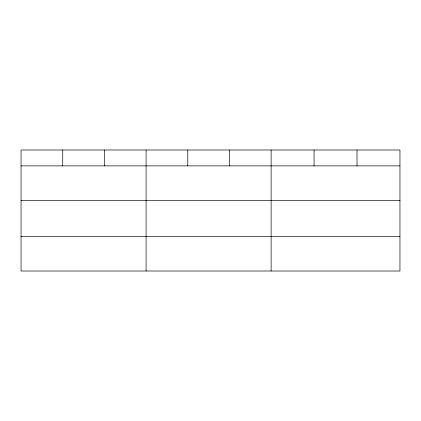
<?xml version="1.0" encoding="UTF-8"?>
<svg xmlns="http://www.w3.org/2000/svg" width="421" height="421" viewBox="0 0 421 421"><rect width="100%" height="100%" fill="white"/><g stroke="black" fill="none" stroke-linecap="round" stroke-linejoin="round"><path stroke-width="0.63" d="M399.95 200.57L399.95 149.992L21.05 149.992L21.05 271.008L399.95 271.008L399.95 200.57L21.05 200.57M21.05 165.874L399.95 165.874M21.05 236.313L399.95 236.313M357.008 149.992L357.008 165.874M314.066 149.992L314.066 165.874M271.124 149.992L271.124 271.008M229.445 149.992L229.445 165.874M187.766 149.992L187.766 165.874M146.087 149.992L146.087 271.008M104.408 149.992L104.408 165.874M62.729 149.992L62.729 165.874"/></g></svg>
